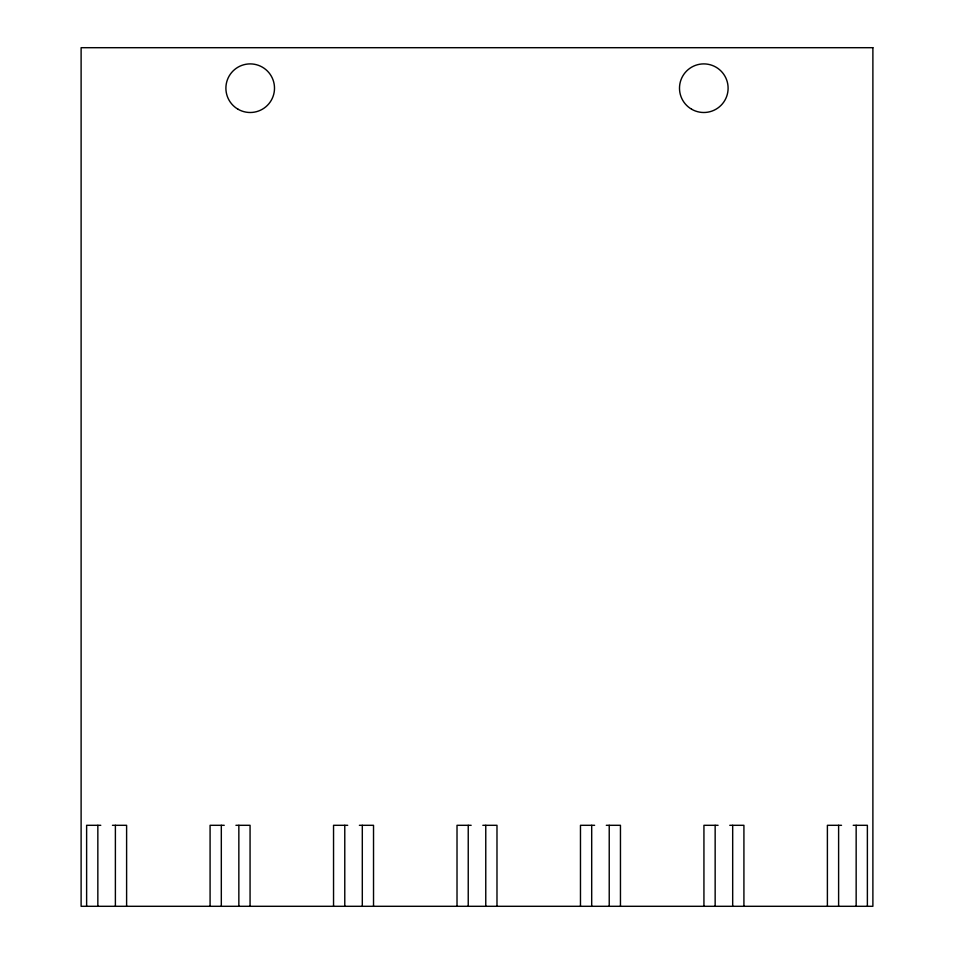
<?xml version="1.0" encoding="UTF-8"?>
<svg xmlns="http://www.w3.org/2000/svg" width="954" height="954" viewBox="0 0 954 954"><rect width="100%" height="100%" fill="white"/><g stroke="black" fill="none" stroke-linecap="round" stroke-linejoin="round"><path stroke-width="1.43" d="M100.778 825.305L86.623 825.305L86.623 906.3M112.465 825.305L126.608 825.305L126.608 906.3M224.238 825.305L210.083 825.305L210.083 906.3M235.924 825.305L250.067 825.305L250.067 906.3M347.697 825.305L333.542 825.305L333.542 906.3M359.384 825.305L373.527 825.305L373.527 906.3M471.157 825.305L457.014 825.305L457.014 906.3M482.843 825.305L496.986 825.305L496.986 906.3M594.616 825.305L580.473 825.305L580.473 906.3M606.303 825.305L620.458 825.305L620.458 906.3M718.076 825.305L703.933 825.305L703.933 906.3M729.762 825.305L743.917 825.305L743.917 906.3M841.535 825.305L827.392 825.305L827.392 906.3M853.222 825.305L867.377 825.305L867.377 906.3M856.155 825.305L856.155 906.3M838.614 825.305L838.614 906.3M732.684 825.305L732.684 906.3M715.154 825.305L715.154 906.3M609.224 825.305L609.224 906.3M591.695 825.305L591.695 906.3M485.765 825.305L485.765 906.3M468.235 825.305L468.235 906.3M362.305 825.305L362.305 906.3M344.776 825.305L344.776 906.3M238.846 825.305L238.846 906.3M221.316 825.305L221.316 906.3M115.386 825.305L115.386 906.3M97.845 825.305L97.845 906.3M872.886 47.7L81.114 47.7L81.114 906.3L872.886 906.3L872.886 47.7M238.047 109.245A24.303 24.303 0 0 0 274.502 88.197A24.303 24.303 0 0 0 238.047 67.15A24.303 24.303 0 0 0 238.047 109.245M691.65 109.245A24.303 24.303 0 0 0 728.105 88.197A24.303 24.303 0 0 0 691.65 67.15A24.303 24.303 0 0 0 691.65 109.245"/></g></svg>
